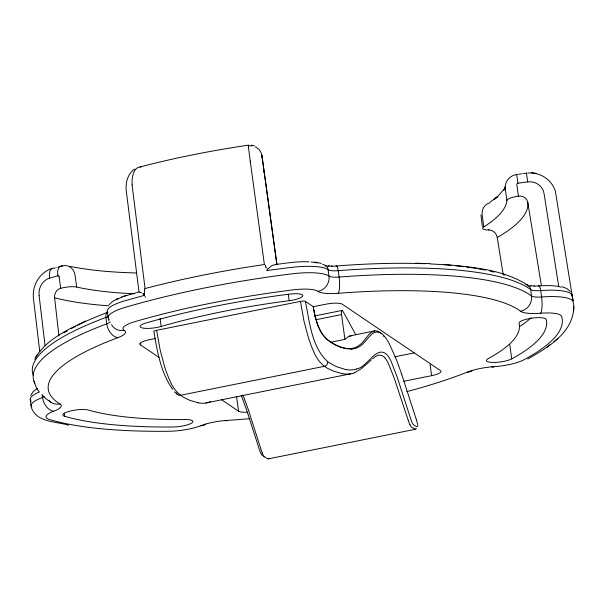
<?xml version="1.0" encoding="UTF-8"?>
<svg xmlns="http://www.w3.org/2000/svg" width="604" height="604" viewBox="0 0 604 604"><rect width="100%" height="100%" fill="white"/><g stroke="black" fill="none" stroke-linecap="round" stroke-linejoin="round"><path stroke-width="0.91" d="M527.7 359.07C547.601 347.64 573.453 332.751 573.8 306.787M573.521 311.664L573.732 308.108M144.537 289.973L144.371 295.356L124.764 300.822A40.241 9.528 -7.8 0 0 107.965 312.804M417.772 426.228L416.511 426.613L413.732 424.929A23.307 5.783 78.6 0 1 413.468 424.71L413.196 424.438A7.414 1.842 78.6 0 1 412.321 423.026L411.671 421.509A30.177 7.49 78.6 0 1 410.735 418.942L397.077 376.73L390.977 360.996A35.961 8.924 78.6 0 0 387.534 355.258C376.609 343.714 367.542 367.542 356.677 368.885M268.991 458.164L268.214 458.889L415.62 429.218L416.345 428.5M505.118 186.855L503.879 190.117L505.389 187.165M35.825 357.183C46.825 339.169 67.399 329.935 85.647 320.951M30.683 395.56L33.145 391.641L37.191 388.531M34.738 359.297L36.972 354.888M504.174 189.067L498.134 195.983L494.072 199.509L497.719 196.564L490.252 202M267.776 268.976L272.238 265.39L275.56 264.529A11.959 2.831 -7.8 0 1 276.315 264.824M331.151 342.136L344.914 339.365L348.606 336.405L352.291 335.65M109.067 304.673L112.503 301.524L117.939 298.384M368.727 362.264L360.694 369.165L354.155 372.857M369.271 361.758L371.445 359.773M372.54 358.814L375.129 356.798M134.692 169.052C127.391 173.899 125.217 183.495 126.379 191.732L139.018 292.019A11.959 2.831 -7.8 0 0 139.048 292.094M546.643 347.451L550.395 344.469M553.891 341.69L557.756 338.618M375.567 356.511C378.58 353.936 383.11 354.971 385.163 358.21M511.716 358.867L515.718 356.632A260.369 61.668 -7.8 0 0 546.552 321.313L546.182 319.388A13.703 3.246 -7.8 0 0 531.799 318.18A13.703 3.246 -7.8 0 0 519.062 323.291A232.978 55.175 -7.8 0 1 488.228 358.61A13.703 3.246 -7.8 0 0 493.143 362.445A13.703 3.246 -7.8 0 0 511.716 358.867L509.746 344.476M209.86 401.766L210.502 401.471M52.004 268.463C39.57 272.283 31.876 285.783 33.447 298.467L39.788 351.762M121.789 296.858L126.281 295.409M128.29 295.062L131.831 294.035M132.54 293.831L136.127 292.819M136.844 292.615L138.293 292.215M54.7 268.108L54.179 268.259A11.959 5.776 74.5 0 0 49.536 278.134L57.833 275.832A11.959 5.776 74.5 0 1 62.476 265.949A13.205 10.849 -77.2 0 1 75.092 275.56L76.708 287.059A237.802 56.323 -7.8 0 0 134.503 293.778M55.734 267.821L56.255 267.678M57.81 267.247L58.845 266.96M59.879 266.674L62.476 265.949M76.708 287.059A11.959 2.831 -7.8 0 0 60.71 288.312L60.294 288.425A7.973 6.72 -75.3 0 0 54.594 297.764L58.95 335.975M139.894 166.998C175.59 157.652 211.868 150.577 248.365 145.164M349.663 335.96L375.152 330.826L377.787 331.196L380.195 332.562M171.234 387.3C160.566 370.841 157.078 350.871 153.952 331.838A3.986 0.944 -7.8 0 1 156.602 330.312L300.43 301.366A3.986 0.944 -7.8 0 1 305.352 301.366L313.28 306.726L325.896 304.19A13.288 3.148 -7.8 0 1 342.287 304.205L440.437 370.592A13.288 3.148 -7.8 0 1 431.596 375.68L404.001 381.237M155.568 338.474L149.263 339.742A13.288 3.148 -7.8 0 0 140.422 344.839L140.203 343.238M314.276 316.043L342.219 310.418M316.285 319.652L341.517 314.571A5.315 1.321 78.6 0 1 343.012 311.362L355.832 334.827M394.971 356.775L414.291 352.887M205.881 402.959L350.682 373.808M374.722 330.871C367.3 332.97 365.088 341.955 358.655 345.654A265.382 64.507 78.6 0 1 350.765 348.531C343.291 349.165 336.3 345.48 330.184 341.6M317.772 325.02C322.151 339.448 337.04 348.697 351.619 349.142M275.56 264.529L281.509 263.729M517.334 174.435L516.684 174.201L517.953 183.216A1.321 1.283 -7 0 0 516.82 184.673L518.391 196.187A11.959 2.831 -7.8 0 0 506.877 200.475A237.802 56.323 -7.8 0 1 483.789 226.923A11.959 2.831 -7.8 0 0 488.847 230.018L489.27 230.018A7.973 6.697 60.1 0 1 497.251 237.508L503.177 274.556M518.549 174.269L521.592 173.854M522.807 173.688L526.462 173.189M517.953 183.216L527.692 181.895L526.439 172.986M518.391 196.187L518.866 196.119A7.973 7.746 -7 0 1 527.79 202.521L541.388 285.586M415.529 429.233L412.102 427.632A33.348 8.441 78.6 0 1 411.596 427.239L411.188 426.839A10.019 2.522 78.4 0 1 409.988 424.801M282.355 263.616L285.76 263.178M286.606 263.065L289.157 262.748A33.62 7.965 -7.8 0 1 309.089 261.857M527.722 173.054L528.983 172.97A26.629 25.844 -2 0 1 555.348 191.083L572.199 295.817M268.168 458.889L264.914 457.258A33.348 8.109 78.7 0 1 264.424 456.866L264.031 456.458A10.019 2.446 78.8 0 1 262.868 454.45L262.242 452.947M136.481 272.993C114.201 272.359 91.853 270.781 69.966 266.387M415.643 263.208L429.905 263.638M328.191 265.851L332.079 266.017M530.667 285.76L534.54 285.926M443.495 264.393C472.29 267.142 503.23 269.286 528.175 285.435M531.377 172.661L536.276 173.371M314.911 262.023L321.32 263.487M342.627 373.755L333.937 371.256A507.956 128.622 78.6 0 1 330.38 369.678C322.219 366.401 316.632 359.169 313.476 351.12A51.242 12.714 78.6 0 1 308.274 337.206L304.046 321.373L300.43 301.366M198.135 402.838L189.769 400.278A507.956 123.503 78.7 0 1 186.349 398.685C178.361 395.182 172.774 388.1 169.648 380.067A51.242 12.714 78.6 0 1 164.447 366.152L160.219 350.328L156.602 330.312M345.45 369.497L336.964 366.817A501.003 124.341 78.6 0 1 333.491 365.178L327.655 361.705A3.986 3.76 -57.7 0 1 324.401 366.311L180.573 395.258A3.986 3.76 -57.6 0 1 176.421 392.902M68.531 425.208C56.232 421.29 36.927 422.611 31.536 407.949M251.453 145.119L254.563 145.911M64.658 416.315L68.833 417.47A260.369 61.668 -7.8 0 0 166.002 427.02L173.265 426.99A13.703 3.246 -7.8 0 0 191.483 423.17A13.703 3.246 -7.8 0 0 185.398 419.561A232.978 55.175 -7.8 0 1 88.222 410.01A13.703 3.246 -7.8 0 0 69.679 411.196A13.703 3.246 -7.8 0 0 64.658 416.315L64.22 413.113M561.924 286.681L566.809 288.531L570.425 291.589M141.517 292.797L139.018 292.019M264.242 456.684L263.691 456.352M327.617 361.683C311.468 346.605 309.641 321.826 305.352 301.366M142.672 293.499L143.352 293.922M330.139 341.592L326.787 339.259M140.422 344.839L159.116 357.477M221.434 399.629L238.572 411.226A13.288 3.148 -7.8 0 0 247.444 412.207M50.6 402.06L45.844 398.708L42.227 395.137M381.751 333.672C371.868 327.013 366.975 342.642 359.735 346.371A266.221 66.07 78.6 0 1 351.611 349.127M262.43 455.476L262.332 455.401A23.307 5.783 78.6 0 1 262.068 455.182L262 455.122M327.066 339.463L321.909 333.635L317.666 324.726M174.307 391.8L177.463 394.457M172.948 389.414L171.453 387.587M38.747 391.301L36.248 387.489L33.983 381.26M409.988 424.831L409.338 423.336A33.386 8.373 78.3 0 1 408.304 420.573M265.405 265.783L265.367 265.692A2.809 2.726 -17.3 0 0 264.416 264.476M242.951 394.963L248.372 409.776L261.238 450.184A33.386 8.199 78.9 0 0 262.242 452.955M265.549 266.122L265.971 267.195M241.253 395.197L246.9 410.833L259.335 449.421A30.177 7.49 78.6 0 0 260.271 451.988L260.928 453.506A7.414 1.842 78.6 0 0 261.736 454.842M572.298 298.368L572.449 298.799M317.553 324.431L317.681 324.982M317.447 324.137L317.576 324.688M317.47 324.393L315.884 319.327M317.364 324.099L313.846 310.411M408.304 420.58L394.359 378.489L388.41 363.48A33.243 8.403 78.5 0 0 385.163 358.172M265.987 267.24L266.236 267.972M401.668 374.231L416.337 419.591M572.169 295.265L572.917 300.732L572.411 297.236M108.531 319.38L108.962 320.867M267.006 270.486L290.131 267.542A40.4 9.566 -7.8 0 1 328.123 269.694A13.469 3.186 -7.8 0 0 338.232 270.675A255.869 60.604 -7.8 0 1 530.652 289.595A13.469 3.186 -7.8 0 0 540.708 290.592A40.241 9.528 -7.8 0 1 572.109 295.273M315.832 319.312L314.714 314.729M248.44 145.398L248.546 145.874A11.959 11.619 -7 0 1 251.868 145.874M314.676 314.729L313.28 306.726L313.831 310.411M558.7 286.326L544.076 193.703A14.534 14.126 -7 0 0 527.7 181.94M264.673 175.575L264.046 171.181A11.959 2.831 -7.8 0 1 263.654 172.049M505.306 188.961L506.877 200.475M488.749 229.301L488.847 230.018M483.789 226.923L482.211 215.417A13.205 11.355 58 0 1 490.055 202.785M482.377 226.47L480.927 214.948M430.063 364.491L431.596 375.68M341.517 314.571L344.914 339.365M288.297 294.299L289.173 300.694A232.978 55.175 -7.8 0 0 161.162 326.454A13.703 3.246 -7.8 0 1 142.34 327.964A13.703 3.246 -7.8 0 1 146.176 322.929L153.069 320.981A260.369 61.668 -7.8 0 1 281.094 295.213L289.248 294.133A13.703 3.246 -7.8 0 1 302.793 295.666A13.703 3.246 -7.8 0 1 289.173 300.694M276.964 264.771L261.925 155.356L262.393 159.154M262.438 159.479L262.959 163.269M263.057 163.986L264.046 171.181M264.824 176.67L276.806 264.061M236.572 396.609L238.572 411.226M160.068 318.467L161.162 326.454M107.293 311.739L108.078 317.447M59.124 276.798L60.71 288.312M42.152 394.639L42.537 397.44A13.288 8.917 69.5 0 0 53.688 411.233A27.006 6.395 -7.8 0 0 49.437 419.47A276.005 65.368 -7.8 0 0 169.188 431.248A27.006 6.395 -7.8 0 0 200.77 425.692M30.215 399.546L31.091 405.994M250.207 161.087L264.386 264.529A289.543 68.577 -7.8 0 0 145.066 288.546A2.809 2.424 -73.3 0 0 144.522 289.973M145.066 288.546L132.072 184.862M39.086 295.348L45.066 345.609M356.7 368.991A331.656 82.31 78.6 0 1 345.435 369.406M417.772 425.269A3.601 0.891 78.6 0 0 417.689 424.808L417.613 424.453A10.14 2.514 78.6 0 0 417.296 423.102L417.273 423.011A19.721 4.892 78.6 0 0 416.919 421.652A35.319 8.766 78.6 0 0 416.337 419.591M401.66 374.253A160.724 39.887 78.6 0 0 396.065 358.859L389.467 344.076A59.992 14.889 78.6 0 0 381.751 333.665M209.233 402.121A335.144 81.465 78.6 0 1 198.127 402.8M354.178 372.978A335.144 84.885 78.6 0 1 342.604 373.634M380.188 332.494A61.51 15.017 78.8 0 1 381.449 333.567M383.631 336.028A61.51 15.017 78.8 0 1 384.076 336.617M249.777 418.64A242.536 57.44 -7.8 0 1 227.202 420.399A26.674 6.319 -7.8 0 0 200.815 425.699A13.288 9.271 68.5 0 0 205.843 424.091M472.592 370.411A13.288 9.324 68.3 0 1 467.511 372.034A242.536 57.44 -7.8 0 1 406.696 391.656M60.038 403.963A242.536 57.44 -7.8 0 1 117.916 337.666A26.674 6.319 -7.8 0 0 124.258 330.38A27.006 6.395 -7.8 0 1 134.805 321.683A276.005 65.368 -7.8 0 1 292.562 289.928A27.006 6.395 -7.8 0 1 318.029 291.377A26.674 6.319 -7.8 0 0 338.149 293.31A242.536 57.44 -7.8 0 1 520.565 311.249A26.674 6.319 -7.8 0 0 540.55 313.234A27.006 6.395 -7.8 0 1 561.622 316.375A276.005 65.368 -7.8 0 1 523.638 359.909A27.006 6.395 -7.8 0 1 493.883 366.696A26.674 6.319 -7.8 0 0 467.526 372.034M227.195 420.399A13.288 3.692 86.2 0 1 225.073 420.233M53.673 411.233A26.674 6.319 -7.8 0 0 59.947 403.97A13.288 12.39 -58.7 0 1 48.697 400.354M117.848 337.659A13.288 8.864 69.6 0 1 106.749 323.842L105.874 317.447A6.644 4.432 69.6 0 1 107.625 312.049M124.281 330.373A13.288 12.412 -58.1 0 1 111.513 324.703M318.066 291.37A13.288 12.541 -53.6 0 0 328.999 276.088L328.123 269.694A6.644 6.274 -53.6 0 0 322.687 264.454M338.142 293.317A13.288 3.073 85.5 0 0 339.108 277.07L338.232 270.675A6.644 1.533 85.5 0 0 335.998 266.009A20.053 4.749 -7.8 0 1 331.505 266.221M520.572 311.249A13.288 12.556 -52.9 0 0 531.528 295.99L530.652 289.595A6.644 6.282 -52.9 0 0 525.827 284.431M540.55 313.242A13.288 3.141 85.6 0 0 541.584 296.987L540.708 290.592A6.644 1.57 85.6 0 0 538.436 285.934A20.053 4.749 -7.8 0 1 533.951 286.137M493.868 366.704A13.288 3.624 86.2 0 1 491.784 366.537M531.218 317.764A260.392 61.668 -7.8 0 1 519.515 326.583M33.258 375.258A255.869 60.604 -7.8 0 1 105.874 317.447A13.469 3.186 -7.8 0 0 108.448 316.232M34.836 383.23A255.869 60.604 -7.8 0 1 106.749 323.842A13.469 3.186 -7.8 0 0 110.253 321.872M44.198 396.722A13.469 3.186 -7.8 0 1 42.537 397.44A40.4 9.566 -7.8 0 0 31.838 407.466M31.272 401.328A40.241 9.528 -7.8 0 1 39.539 391.898M573.558 309.444A289.543 68.577 -7.8 0 0 573.045 301.66A40.4 9.566 -7.8 0 0 541.584 296.987A13.469 3.186 -7.8 0 1 531.528 295.99A255.869 60.604 -7.8 0 0 339.108 277.07A13.469 3.186 -7.8 0 1 328.999 276.088A40.4 9.566 -7.8 0 0 291.007 273.937A289.543 68.577 -7.8 0 0 125.64 307.217A40.4 9.566 -7.8 0 0 109.173 319.576M63.835 332.917A249.173 59.011 -7.8 0 1 67.067 330.984M71.181 328.674A249.173 59.011 -7.8 0 1 75.553 326.356M77.825 325.201A249.173 59.011 -7.8 0 1 106.727 312.683M116.308 299.871A33.62 7.965 -7.8 0 1 122.469 296.972M124.416 296.277A33.62 7.965 -7.8 0 1 127.61 295.273M311.143 262.008A33.62 7.965 -7.8 0 1 317.123 262.966M329.142 266.205A20.053 4.749 -7.8 0 1 325.065 265.873M335.998 266.017A249.173 59.011 -7.8 0 1 424.967 263.714M430.154 263.925A249.173 59.011 -7.8 0 1 451.49 265.36M455.363 265.73A249.173 59.011 -7.8 0 1 463.608 266.651M466.514 267.021A249.173 59.011 -7.8 0 1 476.684 268.531M478.451 268.833A249.173 59.011 -7.8 0 1 485.276 270.124M490.116 271.173A249.173 59.011 -7.8 0 1 493.974 272.102M503.177 274.737A249.173 59.011 -7.8 0 1 504.491 275.175M531.037 286.092A20.053 4.749 -7.8 0 1 527.541 285.775M538.428 285.941A33.62 7.965 -7.8 0 1 561.093 287.21M527.79 202.521A257.923 61.087 -7.8 0 1 497.251 237.508M108.803 305.813A257.923 61.087 -7.8 0 1 54.594 297.764M39.117 295.341A14.534 12.254 -75.3 0 1 49.543 278.187M57.833 275.839A1.321 1.117 -75.3 0 1 59.124 276.798M572.018 294.775A289.543 68.577 -7.8 0 1 571.897 296.043M132.102 184.877A26.629 12.405 75 0 1 141.102 166.976M250.381 162.076A26.629 0.385 82 0 1 248.41 145.217M255.288 146.87A11.959 11.619 -7 0 1 261.97 155.772M261.766 156.013A11.959 11.619 -7 0 1 262.257 158.082M266.998 270.66A1.804 1.729 43 0 1 267.3 269.671M267.323 269.686A4.696 4.394 70.6 0 1 267.806 268.999M143.609 294.276A2.605 1.676 89.9 0 1 144.205 295.454M143.39 293.801A5.134 3.745 -83.4 0 1 143.722 294.005M144.96 296.602A14.964 1.404 37.3 0 1 145.685 297.108M505.344 188.954A13.205 12.82 3.4 0 1 516.73 174.556M572.66 298.769A2.605 0.876 80.5 0 1 573.219 300.784M572.298 299.569A5.134 1.012 79.9 0 1 572.388 299.894"/></g></svg>
